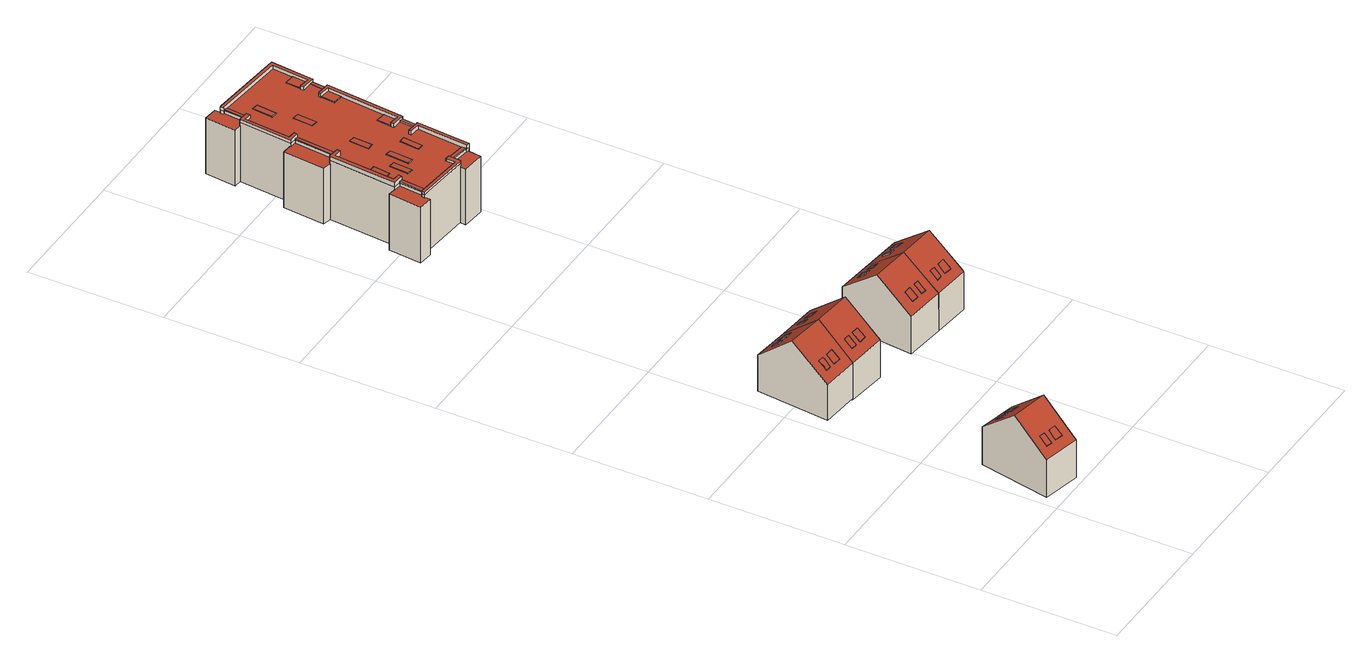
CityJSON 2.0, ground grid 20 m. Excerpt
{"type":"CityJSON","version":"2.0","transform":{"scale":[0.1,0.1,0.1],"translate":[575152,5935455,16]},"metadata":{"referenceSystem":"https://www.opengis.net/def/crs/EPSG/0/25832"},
"CityObjects":{
"building1":{"type":"Building","attributes":{"Grundfläche 2D":"62.250445","Grundhöhe NN":"17.032"},"children":["building1-1","building1-2","building1-3","building1-4"],"geometry":[{"type":"Solid","lod":"3","boundaries":[[[[0,1,2,3]],[[2,4,5,3]],[[1,0,6,7]],[[4,2,1,7,8]],[[5,4,8,9]],[[0,3,5,9,6]],[[8,7,6,9]]]],"semantics":{"surfaces":[{"type":"RoofSurface"},{"type":"WallSurface"},{"type":"GroundSurface"}],"values":[[0,0,1,1,1,1,2]]}}]},
"building1-1":{"type":"BuildingInstallation","parents":["building1"],"geometry":[{"type":"MultiSurface","lod":"3","boundaries":[[[10,11,12,13]],[[10,13,14,15]],[[13,12,16,14]],[[11,10,15,17]],[[12,11,17,16]]],"semantics":{"surfaces":[{"type":"RoofSurface"},{"type":"WallSurface"}],"values":[0,1,1,1,1]}}]},
"building1-2":{"type":"BuildingInstallation","parents":["building1"],"geometry":[{"type":"MultiSurface","lod":"3","boundaries":[[[18,19,20,21]],[[21,20,22,23]],[[18,21,23,24]],[[19,18,24,25]],[[20,19,25,22]]],"semantics":{"surfaces":[{"type":"RoofSurface"},{"type":"WallSurface"}],"values":[0,1,1,1,1]}}]},
"building1-3":{"type":"BuildingInstallation","parents":["building1"],"geometry":[{"type":"MultiSurface","lod":"3","boundaries":[[[26,27,28,29]],[[30,31,27,26]],[[28,27,31,32]],[[32,33,29,28]],[[26,29,33,30]]],"semantics":{"surfaces":[{"type":"RoofSurface"},{"type":"WallSurface"}],"values":[0,1,1,1,1]}}]},
"building1-4":{"type":"BuildingInstallation","parents":["building1"],"geometry":[{"type":"MultiSurface","lod":"3","boundaries":[[[34,35,36,37]],[[37,36,38,39]],[[34,37,39,40]],[[35,34,40,41]],[[36,35,41,38]]],"semantics":{"surfaces":[{"type":"RoofSurface"},{"type":"WallSurface"}],"values":[0,1,1,1,1]}}]},
"building2":{"type":"Building","attributes":{"Grundfläche 2D":"62.483618","Grundhöhe NN":"17.271"},"children":["building2-1","building2-2","building2-3","building2-4"],"geometry":[{"type":"Solid","lod":"3","boundaries":[[[[42,43,44,45,46]],[[47,48,49,44,43,50]],[[47,50,43,42,46,51,52]],[[48,47,52,53]],[[54,45,44,49,48,53,55]],[[46,45,54,51]],[[53,52,51,54,55]]]],"semantics":{"surfaces":[{"type":"RoofSurface"},{"type":"WallSurface"},{"type":"GroundSurface"}],"values":[[0,0,1,1,1,1,2]]}}]},
"building2-1":{"type":"BuildingInstallation","parents":["building2"],"geometry":[{"type":"MultiSurface","lod":"3","boundaries":[[[56,57,58,59]],[[57,56,60,61]],[[59,58,62,63]],[[56,59,63,60]],[[58,57,61,62]]],"semantics":{"surfaces":[{"type":"RoofSurface"},{"type":"WallSurface"}],"values":[0,1,1,1,1]}}]},
"building2-2":{"type":"BuildingInstallation","parents":["building2"],"geometry":[{"type":"MultiSurface","lod":"3","boundaries":[[[64,65,66,67,68]],[[69,70,68,67]],[[69,67,66,71]],[[65,64,68,70,72]],[[72,71,66,65]]],"semantics":{"surfaces":[{"type":"RoofSurface"},{"type":"WallSurface"}],"values":[0,1,1,1,1]}}]},
"building2-3":{"type":"BuildingInstallation","parents":["building2"],"geometry":[{"type":"MultiSurface","lod":"3","boundaries":[[[73,74,75,76,77,78]],[[73,79,80,81,75,74]],[[81,82,76,75]],[[83,79,73,78]],[[82,84,83,78,77,76]]],"semantics":{"surfaces":[{"type":"RoofSurface"},{"type":"WallSurface"}],"values":[0,1,1,1,1]}}]},
"building2-4":{"type":"BuildingInstallation","parents":["building2"],"geometry":[{"type":"MultiSurface","lod":"3","boundaries":[[[85,86,87,88,89]],[[85,90,91,87,86]],[[91,92,88,87]],[[92,93,89,88]],[[93,90,85,89]]],"semantics":{"surfaces":[{"type":"RoofSurface"},{"type":"WallSurface"}],"values":[0,1,1,1,1]}}]},
"building3":{"type":"Building","attributes":{"Grundfläche 2D":"65.180970","Grundhöhe NN":"17.008"},"children":["building3-1","building3-2","building3-3","building3-4"],"geometry":[{"type":"Solid","lod":"3","boundaries":[[[[45,44,94,95]],[[44,49,48,96,94]],[[97,48,49,44,45,98,99]],[[96,48,97,100]],[[95,94,96,100,101]],[[45,95,101,98]],[[97,99,98,101,100]]]],"semantics":{"surfaces":[{"type":"RoofSurface"},{"type":"WallSurface"},{"type":"GroundSurface"}],"values":[[0,0,1,1,1,1,2]]}}]},
"building3-1":{"type":"BuildingInstallation","parents":["building3"],"geometry":[{"type":"MultiSurface","lod":"3","boundaries":[[[102,103,104,105]],[[103,102,106,107]],[[105,104,108,109]],[[102,105,109,106]],[[104,103,107,108]]],"semantics":{"surfaces":[{"type":"RoofSurface"},{"type":"WallSurface"}],"values":[0,1,1,1,1]}}]},
"building3-2":{"type":"BuildingInstallation","parents":["building3"],"geometry":[{"type":"MultiSurface","lod":"3","boundaries":[[[110,111,112,113]],[[113,112,114,115]],[[110,113,115,116]],[[111,110,116,117]],[[112,111,117,114]]],"semantics":{"surfaces":[{"type":"RoofSurface"},{"type":"WallSurface"}],"values":[0,1,1,1,1]}}]},
"building3-3":{"type":"BuildingInstallation","parents":["building3"],"geometry":[{"type":"MultiSurface","lod":"3","boundaries":[[[118,119,120,121]],[[121,120,122,123]],[[123,124,118,121]],[[119,118,124,125]],[[125,122,120,119]]],"semantics":{"surfaces":[{"type":"RoofSurface"},{"type":"WallSurface"}],"values":[0,1,1,1,1]}}]},
"building3-4":{"type":"BuildingInstallation","parents":["building3"],"geometry":[{"type":"MultiSurface","lod":"3","boundaries":[[[126,127,128,129]],[[127,126,130,131]],[[129,128,132,133]],[[126,129,133,130]],[[128,127,131,132]]],"semantics":{"surfaces":[{"type":"RoofSurface"},{"type":"WallSurface"}],"values":[0,1,1,1,1]}}]},
"building4":{"type":"Building","attributes":{"Grundfläche 2D":"65.031406","Grundhöhe NN":"16.533"},"children":["building4-1","building4-2","building4-3","building4-4"],"geometry":[{"type":"Solid","lod":"3","boundaries":[[[[134,135,136,137,138]],[[139,140,138,137,141]],[[139,141,137,136,135,142,143]],[[140,139,143,144]],[[134,138,140,144,145]],[[135,134,145,142]],[[143,142,145,144]]]],"semantics":{"surfaces":[{"type":"RoofSurface"},{"type":"WallSurface"},{"type":"GroundSurface"}],"values":[[0,0,1,1,1,1,2]]}}]},
"building4-1":{"type":"BuildingInstallation","parents":["building4"],"geometry":[{"type":"MultiSurface","lod":"3","boundaries":[[[146,147,148,149]],[[149,148,150,151]],[[146,149,151,152]],[[147,146,152,153]],[[148,147,153,150]]],"semantics":{"surfaces":[{"type":"RoofSurface"},{"type":"WallSurface"}],"values":[0,1,1,1,1]}}]},
"building4-2":{"type":"BuildingInstallation","parents":["building4"],"geometry":[{"type":"MultiSurface","lod":"3","boundaries":[[[154,155,156,157,158,159]],[[159,160,161,155,154]],[[155,161,162,157,156]],[[162,163,158,157]],[[163,160,159,158]]],"semantics":{"surfaces":[{"type":"RoofSurface"},{"type":"WallSurface"}],"values":[0,1,1,1,1]}}]},
"building4-3":{"type":"BuildingInstallation","parents":["building4"],"geometry":[{"type":"MultiSurface","lod":"3","boundaries":[[[164,165,166,167,168,169,170,171]],[[172,173,171,170]],[[174,175,167,166]],[[167,175,176,172,170,169,168]],[[173,177,178,174,166,165,164,171]]],"semantics":{"surfaces":[{"type":"RoofSurface"},{"type":"WallSurface"}],"values":[0,1,1,1,1]}}]},
"building4-4":{"type":"BuildingInstallation","parents":["building4"],"geometry":[{"type":"MultiSurface","lod":"3","boundaries":[[[179,180,181,182,183,184]],[[185,182,181,180,186,187]],[[183,182,185,188]],[[189,179,184,183,188,190]],[[180,179,189,186]]],"semantics":{"surfaces":[{"type":"RoofSurface"},{"type":"WallSurface"}],"values":[0,1,1,1,1]}}]},
"building5":{"type":"Building","attributes":{"Grundfläche 2D":"62.076174","Grundhöhe NN":"16.463"},"children":["building5-1","building5-2","building5-3","building5-4"],"geometry":[{"type":"Solid","lod":"3","boundaries":[[[[139,141,137,191,192]],[[137,135,193,194,191]],[[135,137,141,139,143,142]],[[193,135,142,195]],[[192,191,194,193,195,196]],[[139,192,196,143]],[[142,143,196,195]]]],"semantics":{"surfaces":[{"type":"RoofSurface"},{"type":"WallSurface"},{"type":"GroundSurface"}],"values":[[0,0,1,1,1,1,2]]}}]},
"building5-1":{"type":"BuildingInstallation","parents":["building5"],"geometry":[{"type":"MultiSurface","lod":"3","boundaries":[[[197,198,199,200,201,202,203,204]],[[202,201,200,199,205,206]],[[206,207,203,202]],[[207,208,204,203]],[[208,209,210,205,199,198,197,204]]],"semantics":{"surfaces":[{"type":"RoofSurface"},{"type":"WallSurface"}],"values":[0,1,1,1,1]}}]},
"building5-2":{"type":"BuildingInstallation","parents":["building5"],"geometry":[{"type":"MultiSurface","lod":"3","boundaries":[[[211,212,213,214]],[[214,213,215,216]],[[211,214,216,217]],[[212,211,217,218]],[[213,212,218,215]]],"semantics":{"surfaces":[{"type":"RoofSurface"},{"type":"WallSurface"}],"values":[0,1,1,1,1]}}]},
"building5-3":{"type":"BuildingInstallation","parents":["building5"],"geometry":[{"type":"MultiSurface","lod":"3","boundaries":[[[219,220,221]],[[222,223,224,225,220,219]],[[224,226,227,220,225]],[[227,228,221,220]],[[229,226,224,223]],[[221,228,230,229,223,222,219]]],"semantics":{"surfaces":[{"type":"RoofSurface"},{"type":"WallSurface"}],"values":[0,0,1,1,1,1]}}]},
"building5-4":{"type":"BuildingInstallation","parents":["building5"],"geometry":[{"type":"MultiSurface","lod":"3","boundaries":[[[231,232,233,234]],[[234,233,235,236]],[[232,231,237,238]],[[231,234,236,237]],[[233,232,238,235]]],"semantics":{"surfaces":[{"type":"RoofSurface"},{"type":"WallSurface"}],"values":[0,1,1,1,1]}}]},
"building6":{"type":"Building","attributes":{"Grundfläche 2D":"420.227400","Grundhöhe NN":"16.404"},"children":["building6-1","building6-2","building6-3","building6-4","building6-5","building6-6","building6-7","building6-8","building6-9","building6-10","building6-11","building6-12","building6-13","building6-14","building6-15","building6-16","building6-17","building6-18","building6-19","building6-20","building6-21","building6-22","building6-23","building6-24","building6-25","building6-26","building6-27"],"geometry":[{"type":"Solid","lod":"3","boundaries":[[[[239,240,241,242,243,244,245,246,247,248,249,250,251,252,253,254,255,256,257,258,259,260,261,262,263,264,265,266,267,268,269,270,271,272,273,274]],[[275,276,277,278,279,280,281,282,283,284,285]],[[286,287,288,289,290,291,292,293]],[[294,295,296,297,298,299,300,301]],[[302,303,304,305,306,307,308,309,310,311]],[[312,313,241,240,314,315,316]],[[312,241,313,312,316,315,316]],[[317,318,319,320,321,245,244,243,242,241,312,316,315,322,323]],[[324,325,246,245,321,320,319,318,326]],[[327,328,247,246,325,324,326,329,330]],[[331,250,249,248,247,328,327,330,329,332,333]],[[283,282,252,251,250,331,334]],[[252,282,281,253]],[[255,254,253,281,280,279]],[[255,279,278,256]],[[256,278,277,257]],[[335,299,298,259,258,257,277,276,336]],[[259,298,297,260]],[[260,297,296,261]],[[261,296,295,262]],[[337,302,311,265,264,263,262,295,294,338]],[[265,311,310,266]],[[266,310,309,267]],[[267,309,308,268]],[[268,308,307,269]],[[339,291,290,272,271,270,269,307,306,340]],[[272,290,289,273]],[[273,289,288,274]],[[274,288,287,239]],[[341,314,240,239,287,286]],[[284,283,334,342]],[[285,284,342,343]],[[275,285,343,344]],[[276,275,344,336]],[[292,291,339,345]],[[293,292,345,346]],[[286,293,346,341]],[[300,299,335,347]],[[301,300,347,348]],[[294,301,348,338]],[[303,302,337,349]],[[304,303,349,350]],[[305,304,350,351]],[[306,305,351,340]],[[338,348,347,335,336,344,343,342,334,331,333,332,329,326,318,317,323,322,315,314,341,346,345,339,340,351,350,349,337]]]],"semantics":{"surfaces":[{"type":"RoofSurface"},{"type":"WallSurface"},{"type":"GroundSurface"}],"values":[[0,0,0,0,0,1,1,1,1,1,1,1,1,1,1,1,1,1,1,1,1,1,1,1,1,1,1,1,1,1,1,1,1,1,1,1,1,1,1,1,1,1,1,1,2]]}}]},
"building6-1":{"type":"BuildingInstallation","parents":["building6"],"geometry":[{"type":"MultiSurface","lod":"3","boundaries":[[[352,353,354,355]],[[356,357,352,355]],[[353,352,357,358]]],"semantics":{"surfaces":[{"type":"RoofSurface"},{"type":"WallSurface"}],"values":[0,1,1]}}]},
"building6-2":{"type":"BuildingInstallation","parents":["building6"],"geometry":[{"type":"MultiSurface","lod":"3","boundaries":[[[359,360,361,362]],[[359,362,363,364]],[[245,246,361,360]]],"semantics":{"surfaces":[{"type":"RoofSurface"},{"type":"WallSurface"}],"values":[0,1,1]}}]},
"building6-3":{"type":"BuildingInstallation","parents":["building6"],"geometry":[{"type":"MultiSurface","lod":"3","boundaries":[[[365,366,367,368]],[[368,367,369,370]],[[370,371,365,368]]],"semantics":{"surfaces":[{"type":"RoofSurface"},{"type":"WallSurface"}],"values":[0,1,1]}}]},
"building6-4":{"type":"BuildingInstallation","parents":["building6"],"geometry":[{"type":"MultiSurface","lod":"3","boundaries":[[[372,373,374,375]],[[376,377,375,374]],[[372,375,377,378]],[[378,379,373,372]],[[374,373,379,376]]],"semantics":{"surfaces":[{"type":"RoofSurface"},{"type":"WallSurface"}],"values":[0,1,1,1,1]}}]},
"building6-5":{"type":"BuildingInstallation","parents":["building6"],"geometry":[{"type":"MultiSurface","lod":"3","boundaries":[[[380,381,382,383,384,385,386,387,388,389,390,391,392,393,394]],[[252,253,386,385]],[[253,254,255,395,396,397,398,389,388,387,386]],[[390,389,398,356,355,354]],[[354,353,358,399,392,391,390]],[[399,400,393,392]],[[247,380,394,393,400,363,362,361,246]],[[247,248,249,250,383,382,381,380]],[[250,251,252,385,384,383]]],"semantics":{"surfaces":[{"type":"RoofSurface"},{"type":"WallSurface"}],"values":[0,1,1,1,1,1,1,1,1]}}]},
"building6-6":{"type":"BuildingInstallation","parents":["building6"],"geometry":[{"type":"MultiSurface","lod":"3","boundaries":[[[401,402,403,404,405]],[[406,407,403,402]],[[404,403,407,408]],[[408,409,410,401,405,404]],[[402,401,410,406]]],"semantics":{"surfaces":[{"type":"RoofSurface"},{"type":"WallSurface"}],"values":[0,1,1,1,1]}}]},
"building6-7":{"type":"BuildingInstallation","parents":["building6"],"geometry":[{"type":"MultiSurface","lod":"3","boundaries":[[[411,412,413,414]],[[414,413,415,416]],[[241,242,412,411]]],"semantics":{"surfaces":[{"type":"RoofSurface"},{"type":"WallSurface"}],"values":[0,1,1]}}]},
"building6-8":{"type":"BuildingInstallation","parents":["building6"],"geometry":[{"type":"MultiSurface","lod":"3","boundaries":[[[417,418,419,420]],[[420,419,421,422]],[[266,267,418,417]]],"semantics":{"surfaces":[{"type":"RoofSurface"},{"type":"WallSurface"}],"values":[0,1,1]}}]},
"building6-9":{"type":"BuildingInstallation","parents":["building6"],"geometry":[{"type":"MultiSurface","lod":"3","boundaries":[[[423,424,425,426]],[[427,428,426,425]],[[423,426,428,429]],[[429,430,424,423]],[[425,424,430,427]]],"semantics":{"surfaces":[{"type":"RoofSurface"},{"type":"WallSurface"}],"values":[0,1,1,1,1]}}]},
"building6-10":{"type":"BuildingInstallation","parents":["building6"],"geometry":[{"type":"MultiSurface","lod":"3","boundaries":[[[431,432,433,434,435,436,437,438,439,440,441,442,443]],[[257,258,259,432,431,443]],[[444,445,434,433,432,259,260,446,447]],[[435,434,445,448]],[[448,449,450,451,438,437,436,435]],[[439,438,451,452]],[[452,453,454,441,440,439]],[[455,456,442,441,454]],[[443,442,456,457,256,257]]],"semantics":{"surfaces":[{"type":"RoofSurface"},{"type":"WallSurface"}],"values":[0,1,1,1,1,1,1,1,1]}}]},
"building6-11":{"type":"BuildingInstallation","parents":["building6"],"geometry":[{"type":"MultiSurface","lod":"3","boundaries":[[[458,459,460,461,462,463,464,465,466,467,468]],[[458,468,412,242,243,244,245,360,460,459]],[[461,460,360,359,364,469]],[[469,470,462,461]],[[369,367,366,464,463,462,470]],[[471,472,473,465,464,366,365,371]],[[473,474,475,466,465]],[[475,476,467,466]],[[467,476,415,413,412,468]]],"semantics":{"surfaces":[{"type":"RoofSurface"},{"type":"WallSurface"}],"values":[0,1,1,1,1,1,1,1,1]}}]},
"building6-12":{"type":"BuildingInstallation","parents":["building6"],"geometry":[{"type":"MultiSurface","lod":"3","boundaries":[[[477,478,479,480]],[[479,478,481,482]],[[273,274,477,480]]],"semantics":{"surfaces":[{"type":"RoofSurface"},{"type":"WallSurface"}],"values":[0,1,1]}}]},
"building6-13":{"type":"BuildingInstallation","parents":["building6"],"geometry":[{"type":"MultiSurface","lod":"3","boundaries":[[[483,484,485,486,487,488,489,490]],[[411,414,416,491,484,483,490]],[[485,484,491,492]],[[492,493,486,485]],[[274,239,488,487,486,493,481,478,477]],[[239,240,489,488]],[[489,240,241,411,490]]],"semantics":{"surfaces":[{"type":"RoofSurface"},{"type":"WallSurface"}],"values":[0,1,1,1,1,1,1]}}]},
"building6-14":{"type":"BuildingInstallation","parents":["building6"],"geometry":[{"type":"MultiSurface","lod":"3","boundaries":[[[457,456,396,395]],[[255,256,457,395]],[[455,397,396,456]]],"semantics":{"surfaces":[{"type":"RoofSurface"},{"type":"WallSurface"}],"values":[0,1,1]}}]},
"building6-15":{"type":"BuildingInstallation","parents":["building6"],"geometry":[{"type":"MultiSurface","lod":"3","boundaries":[[[494,495,496,497]],[[498,499,497,496]],[[494,497,499,500]],[[500,501,495,494]],[[496,495,501,498]]],"semantics":{"surfaces":[{"type":"RoofSurface"},{"type":"WallSurface"}],"values":[0,1,1,1,1]}}]},
"building6-16":{"type":"BuildingInstallation","parents":["building6"],"geometry":[{"type":"MultiSurface","lod":"3","boundaries":[[[502,503,504,505]],[[506,507,505,504]],[[502,505,507,508]],[[508,509,503,502]],[[504,503,509,506]]],"semantics":{"surfaces":[{"type":"RoofSurface"},{"type":"WallSurface"}],"values":[0,1,1,1,1]}}]},
"building6-17":{"type":"BuildingInstallation","parents":["building6"],"geometry":[{"type":"MultiSurface","lod":"3","boundaries":[[[472,510,474,473]],[[471,511,510,472]],[[474,510,511,475]]],"semantics":{"surfaces":[{"type":"RoofSurface"},{"type":"WallSurface"}],"values":[0,1,1]}}]},
"building6-18":{"type":"BuildingInstallation","parents":["building6"],"geometry":[{"type":"MultiSurface","lod":"3","boundaries":[[[512,513,514,515,516,517,518,519,520,521,522]],[[262,263,264,265,514,513,512,522]],[[515,514,265,266,417,420]],[[523,516,515,420,422]],[[523,524,517,516]],[[525,526,518,517,524,527,528,529]],[[530,520,519,518,526,531]],[[532,533,521,520,530]],[[522,521,533,534,261,262]]],"semantics":{"surfaces":[{"type":"RoofSurface"},{"type":"WallSurface"}],"values":[0,1,1,1,1,1,1,1,1]}}]},
"building6-19":{"type":"BuildingInstallation","parents":["building6"],"geometry":[{"type":"MultiSurface","lod":"3","boundaries":[[[535,536,537,538,539,540,541,542,543,544]],[[480,479,538,537]],[[538,479,482]],[[482,545,539,538]],[[545,546,540,539]],[[267,268,542,541,540,546,421,419,418]],[[268,269,543,542]],[[269,270,271,272,536,535,544,543]],[[273,480,537,536,272]]],"semantics":{"surfaces":[{"type":"RoofSurface"},{"type":"WallSurface"}],"values":[0,1,1,1,1,1,1,1,1]}}]},
"building6-20":{"type":"BuildingInstallation","parents":["building6"],"geometry":[{"type":"MultiSurface","lod":"3","boundaries":[[[533,447,446,534]],[[260,261,534,446]],[[447,533,532,444]]],"semantics":{"surfaces":[{"type":"RoofSurface"},{"type":"WallSurface"}],"values":[0,1,1]}}]},
"building6-21":{"type":"BuildingInstallation","parents":["building6"],"geometry":[{"type":"MultiSurface","lod":"3","boundaries":[[[547,548,549,550]],[[551,552,547,550]],[[550,549,553,551]],[[548,547,552,554]],[[554,553,549,548]]],"semantics":{"surfaces":[{"type":"RoofSurface"},{"type":"WallSurface"}],"values":[0,1,1,1,1]}}]},
"building6-22":{"type":"BuildingInstallation","parents":["building6"],"geometry":[{"type":"MultiSurface","lod":"3","boundaries":[[[555,556,557,558,559]],[[555,556,555,559]]],"semantics":{"surfaces":[{"type":"RoofSurface"},{"type":"WallSurface"}],"values":[0,1]}}]},
"building6-23":{"type":"BuildingInstallation","parents":["building6"],"geometry":[{"type":"MultiSurface","lod":"3","boundaries":[[[560,561,529,528]],[[560,528,527,562]],[[561,560,562,563]],[[563,525,529,561]]],"semantics":{"surfaces":[{"type":"RoofSurface"},{"type":"WallSurface"}],"values":[0,1,1,1]}}]},
"building6-24":{"type":"BuildingInstallation","parents":["building6"],"geometry":[{"type":"MultiSurface","lod":"3","boundaries":[[[564,565,566,567,313,568,569,570]],[[316,571,568,313,312]],[[568,571,572,569]],[[569,572,573,570]],[[570,573,574,564]],[[575,576,565,564,574]],[[576,577,566,565]],[[567,566,577,578]],[[313,567,578,312]],[[571,316,579,580,575,574,573,572]]],"semantics":{"surfaces":[{"type":"RoofSurface"},{"type":"WallSurface"},{"type":"OuterCeilingSurface"}],"values":[0,1,1,1,1,1,1,1,1,2]}}]},
"building6-25":{"type":"BuildingInstallation","parents":["building6"],"geometry":[{"type":"MultiSurface","lod":"3","boundaries":[[[581,328,582,583,321,584,585,586]],[[584,587,588,585]],[[585,588,589,586]],[[586,589,590,581]],[[330,327,328,581,590]],[[327,591,582,328]],[[583,582,591,592]],[[321,583,592,320]],[[319,587,584,321,320]],[[587,319,593,594,330,590,589,588]]],"semantics":{"surfaces":[{"type":"RoofSurface"},{"type":"WallSurface"},{"type":"OuterCeilingSurface"}],"values":[0,1,1,1,1,1,1,1,1,2]}}]},
"building6-26":{"type":"BuildingInstallation","parents":["building6"],"geometry":[{"type":"MultiSurface","lod":"3","boundaries":[[[578,577,576,312]],[[576,575,316,312]],[[575,580,579,316]]],"semantics":{"surfaces":[{"type":"RoofSurface"},{"type":"WallSurface"},{"type":"OuterCeilingSurface"}],"values":[0,1,2]}}]},
"building6-27":{"type":"BuildingInstallation","parents":["building6"],"geometry":[{"type":"MultiSurface","lod":"3","boundaries":[[[320,592,591,327,325]],[[325,324,319,320]],[[327,330,324,325]],[[324,330,594,593,319]]],"semantics":{"surfaces":[{"type":"RoofSurface"},{"type":"WallSurface"},{"type":"OuterCeilingSurface"}],"values":[0,1,1,2]}}]}
},
"vertices":[
[86,114,70],[30,126,70],[19,72,115],[75,61,115],[8,19,70],[64,7,70],[86,114,10],[30,126,10],[8,19,10],[64,7,10],
[58,109,80],[55,97,90],[67,94,90],[70,106,80],[70,106,79],[58,109,79],[67,94,89],[55,97,89],
[40,24,80],[52,21,80],[54,33,90],[43,35,90],[54,33,89],[43,35,89],[40,24,79],[52,21,79],
[23,27,80],[32,25,80],[34,37,90],[26,39,90],[23,27,79],[32,25,79],[34,37,89],[26,39,89],
[41,112,80],[38,100,90],[48,99,90],[50,110,80],[48,99,89],[50,110,79],[41,112,79],[38,100,89],
[23,450,72],[18,398,116],[75,391,116],[81,446,70],[24,452,70],[12,343,70],[69,338,70],[69,340,72],[13,346,72],[24,452,13],[12,343,13],[69,338,13],[81,446,13],[69,340,13],
[44,351,80],[56,350,80],[57,362,90],[45,363,90],[44,351,79],[56,350,79],[57,362,89],[45,363,89],
[43,428,90],[44,439,80],[37,439,80],[35,428,90],[43,427,90],[35,428,89],[43,427,89],[37,439,79],[44,439,79],
[28,365,90],[28,357,84],[27,353,80],[35,352,80],[37,362,89],[37,364,90],[28,365,89],[28,357,83],[27,353,79],[35,352,79],[37,364,89],[37,362,88],
[64,425,90],[65,434,83],[65,436,80],[53,438,80],[52,426,90],[64,425,89],[65,436,79],[53,438,79],[52,426,89],
[134,385,116],[140,440,70],[129,331,70],[69,338,10],[81,446,10],[69,340,10],[129,331,10],[140,440,10],
[84,347,80],[93,346,80],[94,358,90],[85,359,90],[84,347,79],[93,346,79],[94,358,89],[85,359,89],
[101,345,80],[113,344,80],[114,356,90],[102,357,90],[114,356,89],[102,357,89],[101,345,79],[113,344,79],
[94,433,80],[92,422,90],[100,421,90],[102,432,80],[100,421,89],[102,432,79],[94,433,79],[92,422,89],
[110,432,80],[109,420,90],[120,419,90],[122,430,80],[110,432,79],[109,420,89],[120,419,89],[122,430,79],
[198,324,65],[258,317,65],[258,320,67],[263,371,108],[204,377,108],[269,426,65],[210,432,65],[269,423,66],[258,317,5],[269,426,5],[210,432,5],[198,324,5],
[217,332,74],[228,331,74],[229,343,84],[218,344,84],[229,343,83],[218,344,83],[217,332,73],[228,331,73],
[226,413,79],[225,407,84],[232,407,84],[236,406,84],[238,417,75],[226,418,75],[226,418,74],[225,407,83],[236,406,83],[238,417,74],
[245,331,76],[245,333,77],[246,341,84],[239,342,84],[238,341,83],[238,339,81],[237,330,74],[245,329,74],[237,330,73],[245,329,73],[246,341,83],[239,342,83],[238,341,82],[245,331,75],[245,333,76],
[245,405,84],[254,404,84],[255,413,77],[255,415,75],[247,416,75],[246,407,82],[255,415,74],[254,404,83],[255,413,76],[247,416,74],[245,405,83],[246,407,81],
[320,365,108],[326,419,65],[314,311,65],[315,314,67],[314,311,5],[326,419,5],
[302,326,77],[302,328,78],[302,335,84],[295,336,84],[293,336,84],[291,336,84],[289,325,74],[301,323,74],[302,335,83],[291,336,83],[289,325,73],[301,323,73],[302,326,76],[302,328,77],
[299,411,75],[298,400,84],[309,398,84],[311,410,75],[309,398,83],[311,410,74],[299,411,74],[298,400,83],
[289,401,84],[281,401,84],[289,400,84],[289,402,83],[290,412,75],[282,413,75],[282,409,78],[282,413,74],[281,401,83],[289,400,83],[290,412,74],[289,401,83],
[272,326,74],[281,326,74],[282,337,84],[274,338,84],[282,337,83],[274,338,83],[272,326,73],[281,326,73],
[195,975,98],[200,974,98],[207,1054,98],[209,1077,98],[210,1080,98],[221,1192,98],[221,1194,98],[223,1217,98],[224,1217,98],[224,1220,98],[224,1222,98],[230,1281,98],[116,1292,98],[114,1292,98],[114,1287,98],[115,1287,98],[116,1287,98],[113,1256,98],[103,1257,98],[103,1256,98],[95,1178,98],[105,1177,98],[99,1116,98],[89,1117,98],[88,1116,98],[79,1017,98],[79,1016,98],[90,1015,98],[86,979,98],[84,979,98],[83,974,98],[85,974,98],[163,967,98],[165,967,98],[166,979,98],[195,976,98],[91,1257,93],[103,1256,93],[103,1257,93],[113,1256,93],[116,1287,93],[115,1287,93],[114,1287,93],[114,1292,93],[116,1292,93],[116,1301,93],[96,1303,93],[198,974,93],[195,975,93],[195,976,93],[166,979,93],[165,967,93],[163,967,93],[162,958,93],[196,955,93],[88,1116,93],[89,1117,93],[99,1116,93],[105,1177,93],[95,1178,93],[95,1179,93],[81,1180,93],[75,1118,93],[79,1017,93],[68,1018,93],[63,969,93],[84,967,93],[85,974,93],[83,974,93],[84,979,93],[86,979,93],[90,1015,93],[79,1016,93],[207,1054,36],[207,1054,37],[200,974,4],[207,1054,4],[207,1054,34],[221,1192,4],[221,1194,4],[221,1194,34],[221,1194,36],[221,1194,37],[209,1077,4],[210,1080,4],[223,1217,34],[223,1217,36],[223,1217,4],[224,1217,36],[224,1217,37],[224,1217,4],[224,1217,34],[230,1281,4],[224,1220,4],[224,1222,4],[116,1292,4],[95,1179,4],[103,1256,4],[79,1017,4],[88,1116,4],[163,967,4],[85,974,4],[198,974,4],[116,1301,4],[96,1303,4],[91,1257,4],[162,958,4],[196,955,4],[81,1180,4],[75,1118,4],[68,1018,4],[63,969,4],[84,967,4],
[206,1246,99],[204,1224,99],[219,1222,99],[221,1245,99],[221,1245,98],[206,1246,98],[204,1224,98],
[216,1195,99],[221,1194,99],[223,1217,99],[219,1218,99],[219,1218,98],[216,1195,98],
[214,1170,99],[216,1190,99],[201,1192,99],[199,1171,99],[201,1192,98],[199,1171,98],[214,1170,98],
[131,1025,99],[140,1024,99],[143,1058,99],[134,1059,99],[143,1058,98],[134,1059,98],[131,1025,98],[140,1024,98],
[224,1217,103],[224,1220,103],[224,1222,103],[230,1281,103],[116,1292,103],[114,1292,103],[114,1287,103],[115,1287,103],[116,1287,103],[224,1276,103],[219,1222,103],[204,1224,103],[203,1224,103],[203,1219,103],[223,1217,103],[116,1287,99],[121,1286,99],[121,1286,98],[224,1276,98],[203,1224,98],[203,1219,98],
[143,1085,99],[145,1113,99],[136,1114,99],[134,1085,99],[142,1085,99],[145,1113,98],[136,1114,98],[134,1085,98],[142,1085,98],[143,1085,98],
[207,1054,100],[209,1077,100],[204,1078,100],[202,1054,100],[204,1078,98],[202,1054,98],
[90,1015,100],[86,979,100],[92,979,100],[95,1015,100],[92,979,98],[95,1015,98],
[142,1172,99],[151,1171,99],[153,1200,99],[144,1201,99],[153,1200,98],[144,1201,98],[142,1172,98],[151,1171,98],
[103,1256,103],[95,1178,103],[110,1177,103],[111,1177,103],[112,1182,103],[111,1182,103],[106,1183,103],[101,1183,103],[107,1251,103],[112,1250,103],[118,1250,103],[118,1256,103],[103,1257,103],[110,1177,98],[111,1177,98],[105,1177,99],[110,1177,99],[112,1182,98],[111,1182,98],[106,1183,98],[101,1183,98],[107,1251,98],[112,1250,98],[118,1250,98],[118,1256,98],[118,1256,99],[113,1256,99],
[210,1080,104],[221,1192,104],[221,1194,104],[201,1196,104],[200,1192,104],[201,1192,104],[216,1190,104],[205,1082,104],[190,1084,104],[189,1079,104],[209,1077,104],[201,1196,98],[200,1192,98],[207,1103,98],[207,1103,99],[205,1082,99],[190,1084,99],[190,1084,98],[189,1079,98],
[195,976,99],[195,982,99],[166,985,100],[166,979,100],[195,982,98],[166,985,98],
[202,1054,104],[187,1056,104],[187,1052,104],[202,1050,104],[195,976,104],[195,975,104],[200,974,104],[207,1054,104],[187,1056,98],[187,1052,98],[202,1050,98],
[112,1015,99],[121,1014,99],[123,1042,99],[114,1043,99],[123,1042,98],[114,1043,98],[112,1015,98],[121,1014,98],
[164,1028,99],[173,1028,99],[176,1057,99],[167,1057,99],[176,1057,98],[167,1057,98],[164,1028,98],[173,1028,98],
[192,1105,99],[192,1105,98],
[88,1116,105],[79,1017,105],[79,1016,105],[95,1015,105],[96,1020,105],[85,1021,105],[93,1111,105],[99,1110,105],[104,1110,105],[105,1115,105],[89,1117,105],[96,1020,98],[85,1021,98],[89,1061,98],[93,1111,98],[86,1036,98],[86,1036,99],[89,1061,99],[104,1110,98],[99,1110,98],[105,1115,98],[105,1115,99],[99,1116,99],
[163,967,102],[165,967,102],[166,979,102],[166,985,102],[160,986,102],[159,972,102],[86,979,102],[84,979,102],[83,974,102],[85,974,102],[160,986,98],[159,972,98],
[142,1225,99],[145,1255,99],[136,1256,99],[133,1226,99],[133,1226,98],[142,1225,98],[136,1256,98],[145,1255,98],
[142,1078,98],[141,1078,98],[140,1068,98],[150,1068,98],[151,1077,98],
[100,1035,99],[103,1060,99],[100,1035,98],[103,1060,98],
[210,1080,37],[209,1077,37],[223,1076,37],[220,1052,37],[207,1051,37],[222,1050,37],[225,1079,37],[207,1051,34],[222,1050,34],[225,1079,34],[210,1080,34],[209,1077,34],[209,1077,36],[223,1076,36],[220,1052,36],[220,1052,34],[223,1076,34],
[224,1220,37],[236,1216,37],[234,1193,37],[221,1192,37],[236,1190,37],[239,1219,37],[221,1192,34],[236,1190,34],[239,1219,34],[224,1220,34],[236,1216,36],[234,1193,36],[234,1193,34],[236,1216,34]
]}
